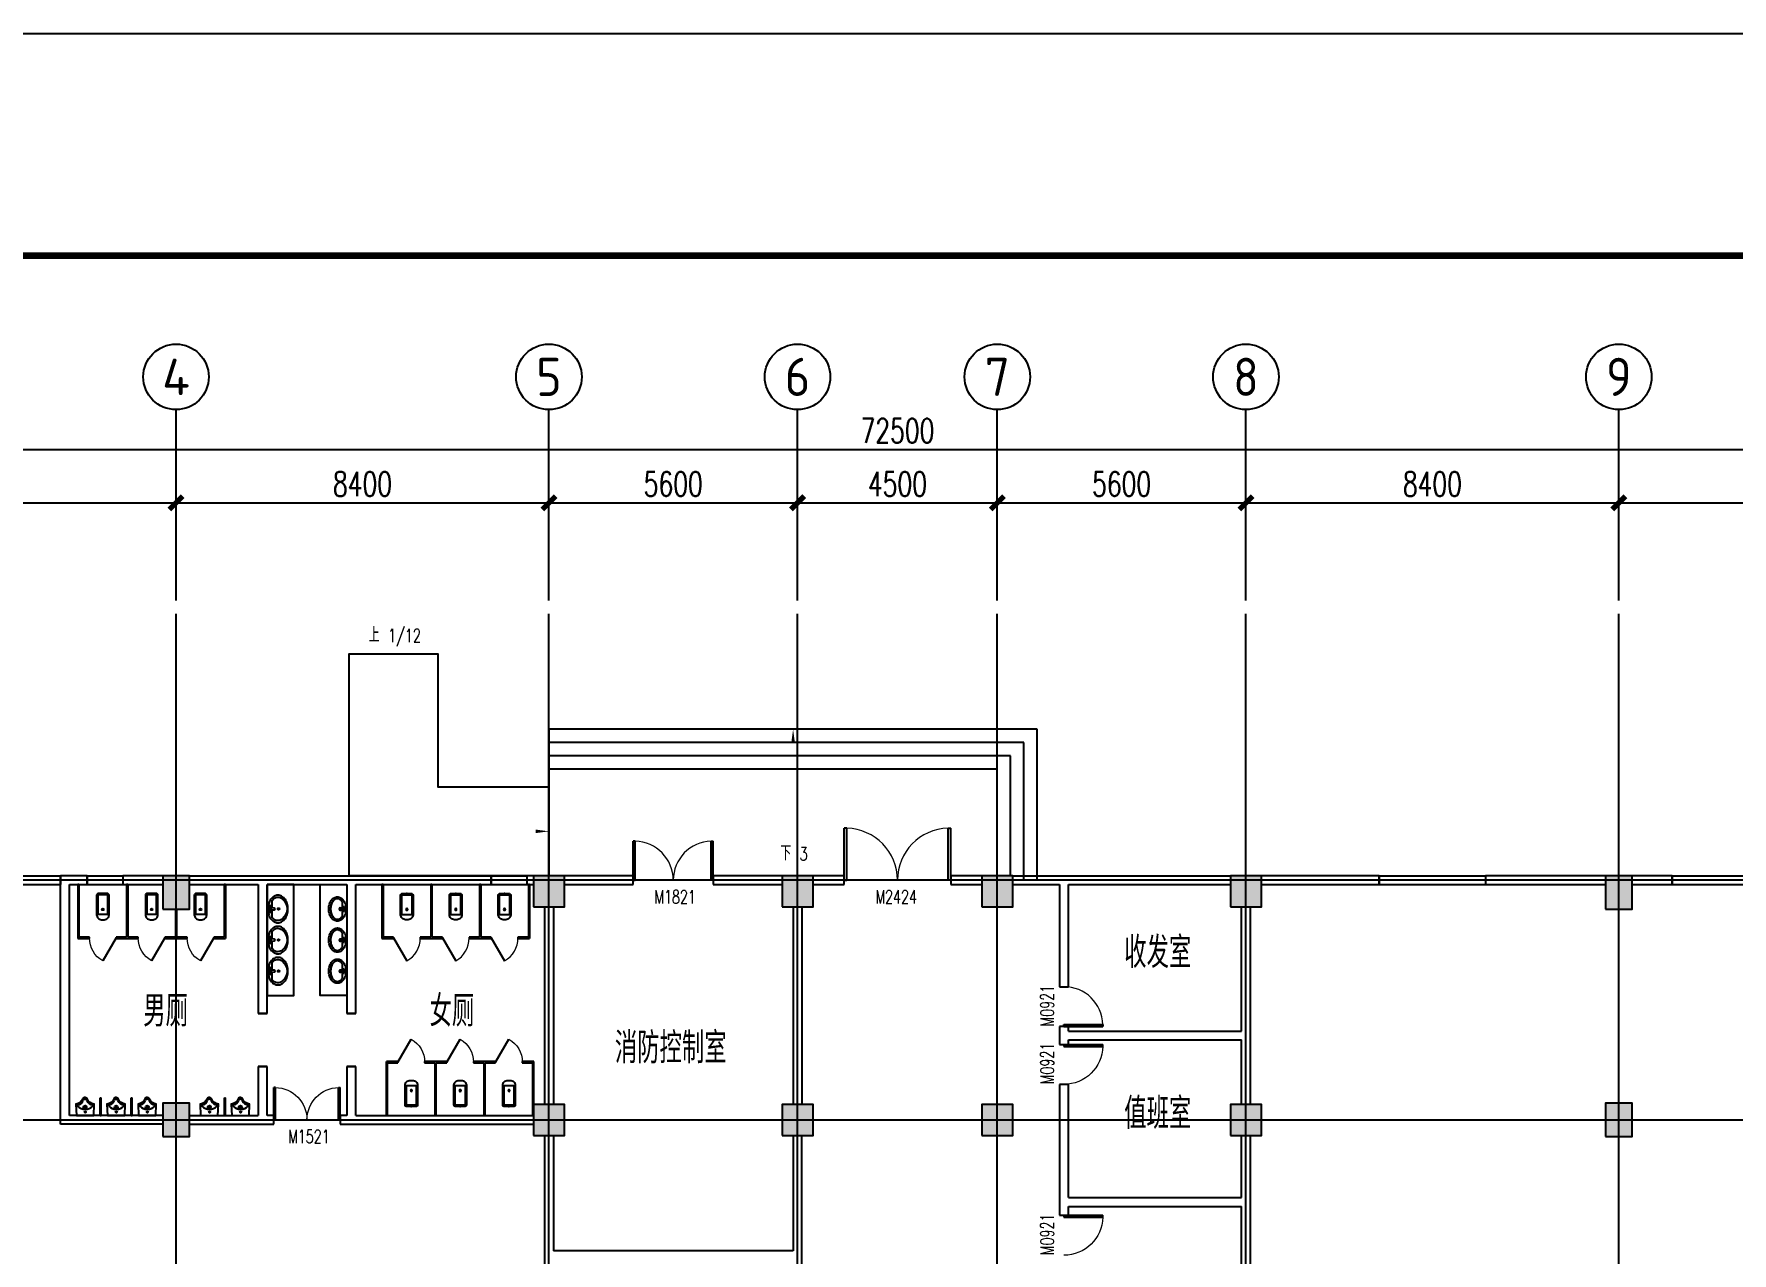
# Model space of a CAD drawing. Extents: x -1 to 1050000, y -900000 to 0.
# Drawn here: x 39491 to 77741, y -219263 to -191800 of the extents above; entities that cross this region are included whole.
import ezdxf
from ezdxf.enums import TextEntityAlignment as Align

# ---------------------------------------------------------------- set-up
doc = ezdxf.new("R2010")
doc.units = 0
doc.header["$LTSCALE"] = 1000
doc.header["$MEASUREMENT"] = 0
doc.linetypes.add('DASH', pattern=[0.35, 0.25, -0.1])
for name, color, linetype in [('AXIS', 3, 'Continuous'), ('AXIS_TEXT', 7, 'Continuous'), ('COLUMN', 9, 'Continuous'), ('DIM_SYMB', 3, 'Continuous'), ('G-ANNO-TTLB-THIN', 151, 'Continuous'), ('LATRINE', 6, 'Continuous'), ('LVTRY', 6, 'Continuous'), ('PUB_HATCH', 8, 'Continuous'), ('PUB_TEXT', 7, 'Continuous'), ('STAIR', 2, 'Continuous'), ('Text', 7, 'Continuous'), ('WALL', 9, 'Continuous'), ('WALL-MOVE', 6, 'Continuous'), ('WINDOW', 4, 'Continuous'), ('WINDOW_TEXT', 7, 'Continuous')]:
    doc.layers.add(name, color=color, linetype=linetype)
doc.layers.add('DOTE', color=1, linetype='Continuous', plot=False)
doc.layers.add('G-ANNO-TTLB-WIDE', color=214, linetype='Continuous', lineweight=100)
doc.styles.add('_TCH_AXIS', font='tssdeng.shx', dxfattribs={"bigfont": 'GBCBIG.shx'})
doc.styles.add('_TCH_DIM', font='SIMPLEX', dxfattribs={"bigfont": 'GBCBIG'})
doc.styles.add('_TCH_DIM_T3', font='SIMPLEX', dxfattribs={"width": 0.705882, "bigfont": 'GBCBIG'})
doc.styles.add('_TCH_WINDOW', font='SIMPLEX', dxfattribs={"bigfont": 'GBCBIG'})
doc.styles.add('COMPLEX', font='COMPLEX')
doc.styles.get("Standard").update_dxf_attribs({"font": 'gbenor.shx', "bigfont": 'gbcbig.shx'})
doc.dimstyles.new('_TCH_ARCH&&100', dxfattribs={"dimtxt": 297.5, "dimasz": 100, "dimexe": 250, "dimexo": 300, "dimgap": 126.25, "dimtad": 1, "dimdec": 0, "dimzin": 0, "dimdsep": 46, "dimtxsty": '_TCH_DIM_T3', "dimblk": 'ARCHTICK', "dimcen": 0.09, "dimclrt": 7, "dimazin": 2, "dimtfac": 1, "dimtdec": 0, "dimtix": 1, "dimtmove": 2, "dimatfit": 3, "dimfxl": 1, "dimtolj": 1, "dimtzin": 0, "dimarcsym": 0})

# ---------------------------------------------------------------- blocks, each defined once
blk = doc.blocks.new('_AXISO')
blk.add_circle((0, 0), 0.5)
at = {"layer": 'AXIS_TEXT', "style": 'COMPLEX', "width": 1.041667}
blk.add_attdef('A', text='', height=0.56, dxfattribs=at).set_placement((-0.25, -0.28), (0.25, -0.28), align=Align.FIT)
blk = doc.blocks.new('_ArchTick')
at = {"color": 0, "linetype": 'ByBlock', "const_width": 0.4}
blk.add_lwpolyline([(-0.5, -0.5), (0.5, 0.5)], dxfattribs=at)
blk = doc.blocks.new('*D91')
at = {"layer": 'AXIS', "color": 0, "lineweight": -2, "transparency": 16777216}
for p, q in [((34291, -204563), (34291, -202113)), ((42691, -204563), (42691, -202113)), ((34291, -202363), (42691, -202363))]:
    blk.add_line(p, q, dxfattribs=at)
at = {"layer": 'Defpoints', "color": 0, "transparency": 16777216}
for p in [(42691, -202363), (34291, -204863), (42691, -204863)]:
    blk.add_point(p, dxfattribs=at)
at = {"layer": 'AXIS', "color": 0, "lineweight": -2, "transparency": 16777216, "xscale": 300, "yscale": 300, "zscale": 300, "rotation": 180}
blk.add_blockref('_ArchTick', (34291, -202363), dxfattribs=at)
at = {"layer": 'AXIS', "color": 0, "lineweight": -2, "transparency": 16777216, "xscale": 300, "yscale": 300, "zscale": 300}
blk.add_blockref('_ArchTick', (42691, -202363), dxfattribs=at)
at = {"layer": 'AXIS', "color": 7, "transparency": 16777216, "insert": (38491, -201938), "char_height": 550, "attachment_point": 5, "style": '_TCH_DIM_T3'}
blk.add_mtext('\\A1;8400', dxfattribs=at)
blk = doc.blocks.new('*D92')
at = {"layer": 'AXIS', "color": 0, "lineweight": -2, "transparency": 16777216}
for p, q in [((42691, -204563), (42691, -202113)), ((51091, -204563), (51091, -202113)), ((42691, -202363), (51091, -202363))]:
    blk.add_line(p, q, dxfattribs=at)
at = {"layer": 'Defpoints', "color": 0, "transparency": 16777216}
for p in [(51091, -202363), (42691, -204863), (51091, -204863)]:
    blk.add_point(p, dxfattribs=at)
at = {"layer": 'AXIS', "color": 0, "lineweight": -2, "transparency": 16777216, "xscale": 300, "yscale": 300, "zscale": 300, "rotation": 180}
blk.add_blockref('_ArchTick', (42691, -202363), dxfattribs=at)
at = {"layer": 'AXIS', "color": 0, "lineweight": -2, "transparency": 16777216, "xscale": 300, "yscale": 300, "zscale": 300}
blk.add_blockref('_ArchTick', (51091, -202363), dxfattribs=at)
at = {"layer": 'AXIS', "color": 7, "transparency": 16777216, "insert": (46891, -201938), "char_height": 550, "attachment_point": 5, "style": '_TCH_DIM_T3'}
blk.add_mtext('\\A1;8400', dxfattribs=at)
blk = doc.blocks.new('*D105')
at = {"layer": 'AXIS', "color": 0, "lineweight": -2, "transparency": 16777216}
for p, q in [((51091, -204563), (51091, -202113)), ((56691, -204563), (56691, -202113)), ((51091, -202363), (56691, -202363))]:
    blk.add_line(p, q, dxfattribs=at)
at = {"layer": 'Defpoints', "color": 0, "transparency": 16777216}
for p in [(56691, -202363), (51091, -204863), (56691, -204863)]:
    blk.add_point(p, dxfattribs=at)
at = {"layer": 'AXIS', "color": 0, "lineweight": -2, "transparency": 16777216, "xscale": 300, "yscale": 300, "zscale": 300, "rotation": 180}
blk.add_blockref('_ArchTick', (51091, -202363), dxfattribs=at)
at = {"layer": 'AXIS', "color": 0, "lineweight": -2, "transparency": 16777216, "xscale": 300, "yscale": 300, "zscale": 300}
blk.add_blockref('_ArchTick', (56691, -202363), dxfattribs=at)
at = {"layer": 'AXIS', "color": 7, "transparency": 16777216, "insert": (53891, -201938), "char_height": 550, "attachment_point": 5, "style": '_TCH_DIM_T3'}
blk.add_mtext('\\A1;5600', dxfattribs=at)
blk = doc.blocks.new('*D106')
at = {"layer": 'AXIS', "color": 0, "lineweight": -2, "transparency": 16777216}
for p, q in [((56691, -204563), (56691, -202113)), ((61191, -204563), (61191, -202113)), ((56691, -202363), (61191, -202363))]:
    blk.add_line(p, q, dxfattribs=at)
at = {"layer": 'Defpoints', "color": 0, "transparency": 16777216}
for p in [(61191, -202363), (56691, -204863), (61191, -204863)]:
    blk.add_point(p, dxfattribs=at)
at = {"layer": 'AXIS', "color": 0, "lineweight": -2, "transparency": 16777216, "xscale": 300, "yscale": 300, "zscale": 300, "rotation": 180}
blk.add_blockref('_ArchTick', (56691, -202363), dxfattribs=at)
at = {"layer": 'AXIS', "color": 0, "lineweight": -2, "transparency": 16777216, "xscale": 300, "yscale": 300, "zscale": 300}
blk.add_blockref('_ArchTick', (61191, -202363), dxfattribs=at)
at = {"layer": 'AXIS', "color": 7, "transparency": 16777216, "insert": (58941, -201938), "char_height": 550, "attachment_point": 5, "style": '_TCH_DIM_T3'}
blk.add_mtext('\\A1;4500', dxfattribs=at)
blk = doc.blocks.new('*D107')
at = {"layer": 'AXIS', "color": 0, "lineweight": -2, "transparency": 16777216}
for p, q in [((61191, -204563), (61191, -202113)), ((66791, -204563), (66791, -202113)), ((61191, -202363), (66791, -202363))]:
    blk.add_line(p, q, dxfattribs=at)
at = {"layer": 'Defpoints', "color": 0, "transparency": 16777216}
for p in [(66791, -202363), (61191, -204863), (66791, -204863)]:
    blk.add_point(p, dxfattribs=at)
at = {"layer": 'AXIS', "color": 0, "lineweight": -2, "transparency": 16777216, "xscale": 300, "yscale": 300, "zscale": 300, "rotation": 180}
blk.add_blockref('_ArchTick', (61191, -202363), dxfattribs=at)
at = {"layer": 'AXIS', "color": 0, "lineweight": -2, "transparency": 16777216, "xscale": 300, "yscale": 300, "zscale": 300}
blk.add_blockref('_ArchTick', (66791, -202363), dxfattribs=at)
at = {"layer": 'AXIS', "color": 7, "transparency": 16777216, "insert": (63991, -201938), "char_height": 550, "attachment_point": 5, "style": '_TCH_DIM_T3'}
blk.add_mtext('\\A1;5600', dxfattribs=at)
blk = doc.blocks.new('*D108')
at = {"layer": 'AXIS', "color": 0, "lineweight": -2, "transparency": 16777216}
for p, q in [((66791, -204563), (66791, -202113)), ((75191, -204563), (75191, -202113)), ((66791, -202363), (75191, -202363))]:
    blk.add_line(p, q, dxfattribs=at)
at = {"layer": 'Defpoints', "color": 0, "transparency": 16777216}
for p in [(75191, -202363), (66791, -204863), (75191, -204863)]:
    blk.add_point(p, dxfattribs=at)
at = {"layer": 'AXIS', "color": 0, "lineweight": -2, "transparency": 16777216, "xscale": 300, "yscale": 300, "zscale": 300, "rotation": 180}
blk.add_blockref('_ArchTick', (66791, -202363), dxfattribs=at)
at = {"layer": 'AXIS', "color": 0, "lineweight": -2, "transparency": 16777216, "xscale": 300, "yscale": 300, "zscale": 300}
blk.add_blockref('_ArchTick', (75191, -202363), dxfattribs=at)
at = {"layer": 'AXIS', "color": 7, "transparency": 16777216, "insert": (70991, -201938), "char_height": 550, "attachment_point": 5, "style": '_TCH_DIM_T3'}
blk.add_mtext('\\A1;8400', dxfattribs=at)
blk = doc.blocks.new('*D109')
at = {"layer": 'AXIS', "color": 0, "lineweight": -2, "transparency": 16777216}
for p, q in [((75191, -204563), (75191, -202113)), ((83591, -204563), (83591, -202113)), ((75191, -202363), (83591, -202363))]:
    blk.add_line(p, q, dxfattribs=at)
at = {"layer": 'Defpoints', "color": 0, "transparency": 16777216}
for p in [(83591, -202363), (75191, -204863), (83591, -204863)]:
    blk.add_point(p, dxfattribs=at)
at = {"layer": 'AXIS', "color": 0, "lineweight": -2, "transparency": 16777216, "xscale": 300, "yscale": 300, "zscale": 300, "rotation": 180}
blk.add_blockref('_ArchTick', (75191, -202363), dxfattribs=at)
at = {"layer": 'AXIS', "color": 0, "lineweight": -2, "transparency": 16777216, "xscale": 300, "yscale": 300, "zscale": 300}
blk.add_blockref('_ArchTick', (83591, -202363), dxfattribs=at)
at = {"layer": 'AXIS', "color": 7, "transparency": 16777216, "insert": (79391, -201938), "char_height": 550, "attachment_point": 5, "style": '_TCH_DIM_T3'}
blk.add_mtext('\\A1;8400', dxfattribs=at)
blk = doc.blocks.new('*D112')
at = {"layer": 'AXIS', "color": 0, "lineweight": -2, "transparency": 16777216}
for p, q in [((22691, -204163), (22691, -200913)), ((22691, -201163), (95191, -201163)), ((95191, -204163), (95191, -200913))]:
    blk.add_line(p, q, dxfattribs=at)
at = {"layer": 'Defpoints', "color": 0, "transparency": 16777216}
for p in [(95191, -201163), (22691, -204463), (95191, -204463)]:
    blk.add_point(p, dxfattribs=at)
at = {"layer": 'AXIS', "color": 0, "lineweight": -2, "transparency": 16777216, "xscale": 300, "yscale": 300, "zscale": 300, "rotation": 180}
blk.add_blockref('_ArchTick', (22691, -201163), dxfattribs=at)
at = {"layer": 'AXIS', "color": 0, "lineweight": -2, "transparency": 16777216, "xscale": 300, "yscale": 300, "zscale": 300}
blk.add_blockref('_ArchTick', (95191, -201163), dxfattribs=at)
at = {"layer": 'AXIS', "color": 7, "transparency": 16777216, "insert": (58941, -200738), "char_height": 550, "attachment_point": 5, "style": '_TCH_DIM_T3'}
blk.add_mtext('\\A1;72500', dxfattribs=at)
blk = doc.blocks.new('_FZH')
blk.add_lwpolyline([(-0.5, -0.5), (0.5, -0.5), (0.5, 0.5), (-0.5, 0.5)], close=True)
at = {"layer": 'PUB_HATCH'}
blk.add_solid([(-0.5, -0.5), (0.5, -0.5), (-0.5, 0.5), (0.5, 0.5)], dxfattribs=at)
blk = doc.blocks.new('$DorLib2D$00000001')
for p, q in [((0.45, 0.975), (0.5, 0.975)), ((0.45, 0), (0.45, 0.975)), ((0.5, 0), (0.5, 0.975)), ((0.5, 0), (0.45, 0))]:
    blk.add_line(p, q)
at = {"lineweight": 13}
blk.add_arc((0.475, 0), 0.975, 91.4693, 180, dxfattribs=at)
blk = doc.blocks.new('$DorLib2D$00000002')
for p, q in [((-0.5, 0), (-0.5, 0.4875)), ((-0.475, 0.4875), (-0.5, 0.4875)), ((-0.475, 0), (-0.475, 0.4875)), ((0.475, 0), (0.475, 0.4875)), ((0.475, 0.4875), (0.5, 0.4875)), ((0.5, 0), (0.5, 0.4875)), ((-0.5, 0), (-0.475, 0)), ((0.5, 0), (0.475, 0))]:
    blk.add_line(p, q)
at = {"lineweight": 13}
for centre, start, end in [((-0.4875, 0), 0, 88.53072), ((0.4875, 0), 91.46928, 180)]:
    blk.add_arc(centre, 0.4875, start, end, dxfattribs=at)
blk = doc.blocks.new('$lvtry$00000202')
at = {"color": 0}
for p, q in [((-110, -40, 0), (-110, -470, 0)), ((100, -30, 0), (-100, -30, 0)), ((110, -470, 0), (110, -40, 0)), ((140, -470, 0), (-140, -470, 0))]:
    blk.add_line(p, q, dxfattribs=at)
at = {"color": 0, "elevation": 0}
blk.add_lwpolyline([(140, -40, 0.414214), (100, 0), (-100, 0, 0.414214), (-140, -40), (-140, -480, 0.414214), (-30, -590), (30, -590, 0.414214), (140, -480)], format="xyb", close=True, dxfattribs=at)
at = {"color": 0}
blk.add_circle((0, -359, 0), 20, dxfattribs=at)
for centre, start, end in [((-100, -40, 0), 90, 180), ((100, -40, 0), 0, 90)]:
    blk.add_arc(centre, 10, start, end, dxfattribs=at)
for p in [(0, 0, 0), (0, -359, 0)]:
    blk.add_point(p, dxfattribs=at)
blk = doc.blocks.new('$TCHSYS$APDOOR2D')
blk.add_line((0.5, 0), (0, 0.866))
at = {"lineweight": 13}
blk.add_arc((0.5, 0), 1, 120, 180, dxfattribs=at)
blk = doc.blocks.new('$WINLIB2D$00000002')
at = {"color": 0}
for points in [[(-0.5, 0.5), (0.5, 0.5)], [(-0.5, 0.5), (-0.5, -0.5)], [(0.5, 0.5), (0.5, -0.5)], [(0.5, 0), (-0.5, 0)], [(-0.5, -0.5), (0.5, -0.5)]]:
    blk.add_lwpolyline(points, dxfattribs=at)
blk = doc.blocks.new('$lvtry$00000225')
at = {"color": 0}
blk.add_line((-181, -234), (-181, -234), dxfattribs=at)
blk.add_lwpolyline([(53, -374, -0.307493), (205, -257), (195, 0), (-195, 0), (-205, -256, -0.265776), (-54, -366, 0.591279)], format="xyb", close=True, dxfattribs=at)
for centre, radius in [((-1, -182), 40.3), ((-6, -75), 15.8)]:
    blk.add_circle(centre, radius, dxfattribs=at)
for centre, radius, start, end in [((-161, -223), 22.7, 134.5857, 206.4573), ((-200, -412), 179, 22.2984, 83.8043), ((-5, -382), 245, 45.4143, 134.5857), ((1, -326), 39.6, 206.4354, 337.7034), ((199, -407), 174, 100.5676, 157.7034), ((153, -222), 20.3, 314.5857, 45.4143)]:
    blk.add_arc(centre, radius, start, end, dxfattribs=at)
for p in [(-6, -75), (-1, -182)]:
    blk.add_point(p, dxfattribs=at)
blk = doc.blocks.new('$lvtry$00000196')
at = {"color": 0}
for points in [[(219, -385, 0.106486), (289, -308, 0.130324), (310, -225, 0.130324), (289, -143, 0.106486), (219, -66, 0.084172), (123, -18, 0.073176), (0, 0, 0.073176), (-123, -18, 0.084172), (-219, -66, 0.106486), (-289, -143, 0.130324), (-310, -225, 0.130324), (-289, -308, 0.106486), (-219, -385, 0.084172), (-123, -433, 0.073176), (0, -451, 0.073176), (123, -433, 0.084172)], [(-22, -44), (-17, -142, 1), (21, -142), (26, -44, 0.493794)]]:
    blk.add_lwpolyline(points, format="xyb", close=True, dxfattribs=at)
for points in [[(-218, -329, -0.467303), (-199, -103, -0.154885), (-179, -96), (-17, -96, -0.154885)], [(21, -96), (183, -96, -0.154885), (203, -103, -0.467303), (222, -329, -0.210278), (2, -430, -0.210278), (-218, -329, -0.467303)]]:
    blk.add_lwpolyline(points, format="xyb", dxfattribs=at)
for points in [[(-52, -25), (56, -25)], [(-52, -78), (-20, -78)], [(24, -78), (56, -78)]]:
    blk.add_lwpolyline(points, dxfattribs=at)
for centre, radius in [((-52, -52), 19.4), ((-52, -52), 12.6), ((2, -241), 19.7), ((2, -241), 14.7), ((56, -52), 19.4), ((56, -52), 12.6)]:
    blk.add_circle(centre, radius, dxfattribs=at)
for centre, start, end in [((-52, -52), 90, 270), ((56, -52), 270, 90)]:
    blk.add_arc(centre, 26.5, start, end, dxfattribs=at)
for p in [(2, -62), (2, -241)]:
    blk.add_point(p, dxfattribs=at)
blk = doc.blocks.new('$lvtry$00000195')
at = {"color": 0}
for p, q in [((-165, -91), (-34, -91)), ((-17, -58), (-17, -48)), ((-16, -91), (-11, -91)), ((11, -91), (165, -91)), ((17, -58), (17, -48))]:
    blk.add_line(p, q, dxfattribs=at)
blk.add_lwpolyline([(273, -195, -0.132138), (254, -266, -0.106661), (193, -332, -0.083339), (108, -374, -0.072039), (0, -389, -0.072039), (-108, -374, -0.083339), (-193, -332, -0.106661), (-254, -266, -0.132138), (-273, -195, -0.132138), (-254, -124, -0.106661), (-193, -57, -0.083339), (-108, -16, -0.072039), (0, 0, -0.072039), (108, -16, -0.083339), (193, -57, -0.106661), (254, -124, -0.132138)], format="xyb", close=True, dxfattribs=at)
blk.add_circle((0, -58), 16.7, dxfattribs=at)
for centre, radius, start, end in [((-131, -195), 101, 149.8906, 180), ((-131, -195), 101, 180, 210.1094), ((-68, -231), 174, 128.9257, 149.8906), ((-68, -158), 174, 210.1094, 234.4623), ((-165, -111), 20, 90, 128.9257), ((-27, -100), 245, 234.4623, 253.5183), ((0, -9), 340, 253.5183, 270), ((-40, -49), 10.1, 106.6096, 258.1648), ((-64, 218), 259, 274.7069, 282.3732), ((-75, -228), 173, 71.36, 79.1873), ((-29, -95), 6.77, 155.344, 308.3224), ((-171, 3), 166, 324.8411, 338.1337), ((-171, 3), 170, 324.8411, 331.3523), ((-29, -95), 3.37, 155.344, 308.3224), ((100, -210), 170, 132.3141, 138.8253), ((100, -210), 166, 125.5327, 138.8253), ((0, -131), 25, 112.516, 67.484), ((-12, -74), 10.6, 201.8924, 261.774), ((0, -48), 16.7, 0, 180), ((-381, -131), 372, 2.3982, 6.7627), ((0, -111), 9.9, 201.7837, 338.2163), ((0, -9), 340, 270, 286.4817), ((64, 218), 259, 257.6268, 265.2931), ((381, -131), 372, 170.1008, 177.6018), ((75, -228), 173, 100.8127, 110.4191), ((40, -49), 10.1, 281.8352, 73.3904), ((27, -100), 245, 286.4817, 305.5377), ((165, -111), 20, 51.0743, 90), ((165, -111), 20, 51.0743, 90), ((68, -158), 174, 305.5377, 329.8906), ((68, -231), 174, 30.1094, 51.0743), ((131, -195), 101, 0, 30.1094), ((131, -195), 101, 329.8906, 0)]:
    blk.add_arc(centre, radius, start, end, dxfattribs=at)
for p in [(0, -58), (0, -131)]:
    blk.add_point(p, dxfattribs=at)

msp = doc.modelspace()

# ---------------------------------------------------------------- linework, layer by layer
at = {"layer": 'AXIS'}
for p, q in [((42690.6, -204263.26), (42690.6, -200263.26)), ((51090.6, -204263.26), (51090.6, -200263.26)), ((56690.6, -204263.26), (56690.6, -200263.26)), ((61190.6, -204263.26), (61190.6, -200263.26)), ((66790.6, -204263.26), (66790.6, -200263.26)), ((75190.6, -204263.26), (75190.6, -200263.26))]:
    msp.add_line(p, q, dxfattribs=at)
at = {"layer": 'DIM_SYMB'}
for points in [[(47590.6, -205763.26, 0, 0, 0), (47590.6, -209763.26, 0, 0, 0), (51090.6, -209763.26, 0, 80, 0), (50790.6, -209763.26, 0, 0, 0)], [(56590.6, -209963.26, 0, 0, 0), (56590.6, -207463.26, 0, 80, 0), (56590.6, -207763.26, 0, 0, 0)]]:
    msp.add_lwpolyline(points, format="xyseb", dxfattribs=at)
at = {"layer": 'DOTE'}
for p, q in [((42690.6, -258163.26), (42690.6, -204863.26)), ((51090.6, -258163.26), (51090.6, -204863.26)), ((56690.6, -258163.26), (56690.6, -204863.26)), ((61190.6, -258163.26), (61190.6, -204863.26)), ((66790.6, -258163.26), (66790.6, -204863.26)), ((75190.6, -258163.26), (75190.6, -204863.26)), ((101190.6, -210863.26), (16690.6, -210863.26)), ((16690.6, -216263.26), (101190.6, -216263.26))]:
    msp.add_line(p, q, dxfattribs=at)
at = {"layer": 'G-ANNO-TTLB-THIN'}
msp.add_lwpolyline([(-0.53, -191800.03), (-0.53, -360000.03), (118799.47, -360000.03), (118799.47, -191800.03)], close=True, dxfattribs=at)
at = {"layer": 'G-ANNO-TTLB-WIDE'}
msp.add_lwpolyline([(116799.47, -196800.03), (1999.47, -196800.03), (1999.47, -358000.03), (116799.47, -358000.03)], close=True, dxfattribs=at)
at = {"layer": 'LATRINE'}
for p, q in [((47428.1, -216163.26), (47428.1, -214950.76)), ((47690.61, -214950.76), (47428.1, -214950.76)), ((47690.61, -214975.76), (47690.61, -214950.76)), ((48790.59, -214950.76), (48290.61, -214950.76)), ((48290.61, -214950.76), (48290.61, -214975.76)), ((48790.59, -214975.76), (48790.59, -214950.76)), ((49890.58, -214950.76), (49390.59, -214950.76)), ((49390.59, -214950.76), (49390.59, -214975.76)), ((49890.58, -214975.76), (49890.58, -214950.76)), ((50753.1, -214950.76), (50490.58, -214950.76)), ((50490.58, -214950.76), (50490.58, -214975.76)), ((50753.1, -215913.26), (50753.1, -214950.76)), ((47453.1, -216163.26), (47453.1, -214975.76)), ((47453.1, -214975.76), (47690.61, -214975.76)), ((48290.61, -214975.76), (48528.1, -214975.76)), ((48528.1, -216163.26), (48528.1, -214975.76)), ((48553.1, -216163.26), (48553.1, -214975.76)), ((48553.1, -214975.76), (48790.59, -214975.76)), ((49390.59, -214975.76), (49628.1, -214975.76)), ((49628.1, -216163.26), (49628.1, -214975.76)), ((49653.1, -216163.26), (49653.1, -214975.76)), ((49653.1, -214975.76), (49890.58, -214975.76)), ((50490.58, -214975.76), (50728.1, -214975.76)), ((50728.1, -216163.26), (50728.1, -214975.76)), ((40981.66, -216163.26), (40981.66, -215763.26)), ((40981.66, -215763.26), (41006.66, -215763.26)), ((41006.66, -216163.26), (41006.66, -215763.26)), ((41681.42, -216163.26), (41681.42, -215763.26)), ((41681.42, -215763.26), (41706.42, -215763.26)), ((41706.42, -216163.26), (41706.42, -215763.26)), ((43780.68, -216163.26), (43780.68, -215763.26)), ((43780.68, -215763.26), (43805.68, -215763.26)), ((43805.68, -216163.26), (43805.68, -215763.26)), ((40981.66, -216163.26), (41006.66, -216163.26)), ((41681.42, -216163.26), (41706.42, -216163.26)), ((43780.68, -216163.26), (43805.68, -216163.26)), ((47428.1, -216163.26), (47453.1, -216163.26)), ((48528.1, -216163.26), (48553.1, -216163.26)), ((49628.1, -216163.26), (49653.1, -216163.26))]:
    msp.add_line(p, q, dxfattribs=at)
at = {"layer": 'LVTRY'}
for points in [[(44740.6, -210963.26), (44740.6, -213463.26), (45340.6, -213463.26), (45340.6, -210963.26)], [(46540.6, -210963.26), (46540.6, -213463.26), (45940.6, -213463.26), (45940.6, -210963.26)]]:
    msp.add_lwpolyline(points, close=True, dxfattribs=at)
at = {"layer": 'STAIR'}
for p, q in [((51090.6, -207463.26), (51090.6, -210763.26)), ((62090.6, -207463.26), (51090.6, -207463.26)), ((62090.6, -210863.26), (62090.6, -207463.26)), ((61790.6, -207763.26), (51090.6, -207763.26)), ((61490.6, -208063.26), (51090.6, -208063.26)), ((61490.6, -210763.26), (61490.6, -208063.26)), ((61790.6, -210863.26), (61790.6, -207763.26)), ((61190.6, -208363.26), (51090.6, -208363.26)), ((61190.6, -210763.26), (61190.6, -208363.26))]:
    msp.add_line(p, q, dxfattribs=at)
msp.add_lwpolyline([(50840.6, -210763.26), (46590.6, -210763.26), (46590.6, -205763.26), (48590.6, -205763.26), (48590.6, -208763.26), (51090.6, -208763.26)], dxfattribs=at)
at = {"layer": 'WALL'}
for p, q in [((40090.6, -216363.26), (40090.6, -210763.26)), ((40690.6, -210763.26), (40090.6, -210763.26)), ((40290.6, -210963.26), (40690.6, -210963.26)), ((40290.6, -216163.26), (40290.6, -210963.26)), ((40690.6, -210963.26), (40690.6, -210763.26)), ((42390.6, -210763.26), (41490.6, -210763.26)), ((41490.6, -210763.26), (41490.6, -210963.26)), ((41490.6, -210963.26), (42390.6, -210963.26)), ((42990.6, -210763.26), (49790.6, -210763.26)), ((42990.6, -210963.26), (44540.6, -210963.26)), ((44540.6, -210963.26), (44540.6, -213863.26)), ((44740.6, -210963.26), (46540.6, -210963.26)), ((44740.6, -213863.26), (44740.6, -210963.26)), ((46540.6, -210963.26), (46540.6, -213863.26)), ((46740.6, -210963.26), (49790.6, -210963.26)), ((46740.6, -213863.26), (46740.6, -210963.26)), ((49790.6, -210963.26), (49790.6, -210763.26)), ((50740.6, -210763.26), (50590.6, -210763.26)), ((50590.6, -210763.26), (50590.6, -210963.26)), ((50590.6, -210963.26), (50740.6, -210963.26)), ((52990.6, -210763.26), (51440.6, -210763.26)), ((51440.6, -210963.26), (52990.6, -210963.26)), ((52990.6, -210963.26), (52990.6, -210763.26)), ((56340.6, -210763.26), (54790.6, -210763.26)), ((54790.6, -210763.26), (54790.6, -210963.26)), ((54790.6, -210963.26), (56340.6, -210963.26)), ((57740.6, -210763.26), (57040.6, -210763.26)), ((57040.6, -210963.26), (57740.6, -210963.26)), ((57740.6, -210963.26), (57740.6, -210763.26)), ((60840.6, -210763.26), (60140.6, -210763.26)), ((60140.6, -210763.26), (60140.6, -210963.26)), ((60140.6, -210963.26), (60840.6, -210963.26)), ((61540.6, -210763.26), (66440.6, -210763.26)), ((61540.6, -210963.26), (62590.6, -210963.26)), ((62590.6, -210963.26), (62590.6, -213263.26)), ((62790.6, -213263.26), (62790.6, -210963.26)), ((62790.6, -210963.26), (66440.6, -210963.26)), ((69790.6, -210763.26), (67140.6, -210763.26)), ((67140.6, -210963.26), (69790.6, -210963.26)), ((69790.6, -210963.26), (69790.6, -210763.26)), ((74890.6, -210763.26), (72190.6, -210763.26)), ((72190.6, -210763.26), (72190.6, -210963.26)), ((72190.6, -210963.26), (74890.6, -210963.26)), ((76390.6, -210763.26), (75490.6, -210763.26)), ((75490.6, -210963.26), (76390.6, -210963.26)), ((76390.6, -210963.26), (76390.6, -210763.26)), ((50990.6, -211463.26), (50990.6, -215913.26)), ((51190.6, -211463.26), (51190.6, -215913.26)), ((56590.6, -211463.26), (56590.6, -215913.26)), ((56790.6, -211463.26), (56790.6, -215913.26)), ((66690.6, -214263.26), (66690.6, -211463.26)), ((66890.6, -215913.26), (66890.6, -211463.26)), ((62590.6, -213263.26), (62790.6, -213263.26)), ((44540.6, -213863.26), (44740.6, -213863.26)), ((46540.6, -213863.26), (46740.6, -213863.26)), ((62790.6, -214163.26), (62590.6, -214163.26)), ((62590.6, -214163.26), (62590.6, -214563.26)), ((62790.6, -214263.26), (62790.6, -214163.26)), ((62590.6, -214563.26), (62790.6, -214563.26)), ((62790.6, -214263.26), (66690.6, -214263.26)), ((62790.6, -214463.26), (66690.6, -214463.26)), ((62790.6, -214563.26), (62790.6, -214463.26)), ((66690.6, -215913.26), (66690.6, -214463.26)), ((44740.6, -215063.26), (44540.6, -215063.26)), ((44540.6, -215063.26), (44540.6, -216163.26)), ((44740.6, -216163.26), (44740.6, -215063.26)), ((46740.6, -215063.26), (46540.6, -215063.26)), ((46540.6, -215063.26), (46540.6, -216163.26)), ((46740.6, -216163.26), (46740.6, -215063.26)), ((62590.6, -215463.26), (62590.6, -218413.26)), ((62790.6, -215463.26), (62590.6, -215463.26)), ((62790.6, -218013.26), (62790.6, -215463.26)), ((42390.6, -216363.26), (40090.6, -216363.26)), ((42390.6, -216163.26), (40290.6, -216163.26)), ((42990.6, -216163.26), (44540.6, -216163.26)), ((42990.6, -216363.26), (44890.6, -216363.26)), ((44890.6, -216163.26), (44740.6, -216163.26)), ((44890.6, -216363.26), (44890.6, -216163.26)), ((46540.6, -216163.26), (46390.6, -216163.26)), ((46390.6, -216163.26), (46390.6, -216363.26)), ((46390.6, -216363.26), (50740.6, -216363.26)), ((46740.6, -216163.26), (50740.6, -216163.26)), ((50990.6, -216613.26), (50990.6, -221263.26)), ((51190.6, -216613.26), (51190.6, -219213.26)), ((56590.6, -216613.26), (56590.6, -219213.26)), ((56790.6, -219613.26), (56790.6, -216613.26)), ((66690.6, -218013.26), (66690.6, -216613.26)), ((66890.6, -221263.26), (66890.6, -216613.26)), ((62790.6, -218013.26), (66690.6, -218013.26)), ((62790.6, -218413.26), (62790.6, -218213.26)), ((62790.6, -218213.26), (66690.6, -218213.26)), ((66690.6, -221263.26), (66690.6, -218213.26)), ((62590.6, -218413.26), (62790.6, -218413.26)), ((56590.6, -219213.26), (51190.6, -219213.26))]:
    msp.add_line(p, q, dxfattribs=at)
at = {"layer": 'WALL-MOVE'}
for p, q in [((40478.2, -210963.26), (40478.2, -212175.76)), ((40503.2, -210963.26), (40478.2, -210963.26)), ((40503.2, -210963.26), (40503.2, -212150.76)), ((41578.16, -210963.26), (41578.16, -212150.76)), ((41603.16, -210963.26), (41578.16, -210963.26)), ((41603.16, -210963.26), (41603.16, -212150.76)), ((43778.04, -210963.26), (43778.04, -212150.76)), ((43803.04, -210963.26), (43778.04, -210963.26)), ((43803.04, -210963.26), (43803.04, -212175.76)), ((47330.2, -210963.26), (47330.2, -212175.76)), ((47355.2, -210963.26), (47330.2, -210963.26)), ((47355.2, -210963.26), (47355.2, -212150.76)), ((48430.14, -210963.26), (48430.14, -212150.76)), ((48455.14, -210963.26), (48430.14, -210963.26)), ((48455.14, -210963.26), (48455.14, -212150.76)), ((49530.08, -210963.26), (49530.08, -212150.76)), ((49555.08, -210963.26), (49530.08, -210963.26)), ((49555.08, -210963.26), (49555.08, -212150.76)), ((50630.03, -210963.26), (50630.03, -212150.76)), ((50655.03, -210963.26), (50630.03, -210963.26)), ((50655.03, -210963.26), (50655.03, -212175.76)), ((42678.1, -211513.26), (42678.1, -212150.76)), ((42703.1, -211513.26), (42703.1, -212150.76)), ((40478.2, -212175.76), (40740.68, -212175.76)), ((40740.68, -212150.76), (40503.2, -212150.76)), ((40740.68, -212175.76), (40740.68, -212150.76)), ((41578.16, -212150.76), (41340.68, -212150.76)), ((41340.68, -212150.76), (41340.68, -212175.76)), ((41340.68, -212175.76), (41840.63, -212175.76)), ((41840.63, -212150.76), (41603.16, -212150.76)), ((41840.63, -212175.76), (41840.63, -212150.76)), ((42678.1, -212150.76), (42440.63, -212150.76)), ((42440.63, -212150.76), (42440.63, -212175.76)), ((42440.63, -212175.76), (42940.57, -212175.76)), ((42940.57, -212150.76), (42703.1, -212150.76)), ((42940.57, -212175.76), (42940.57, -212150.76)), ((43778.04, -212150.76), (43540.57, -212150.76)), ((43540.57, -212150.76), (43540.57, -212175.76)), ((43540.57, -212175.76), (43803.04, -212175.76)), ((47330.2, -212175.76), (47592.67, -212175.76)), ((47592.67, -212150.76), (47355.2, -212150.76)), ((47592.67, -212175.76), (47592.67, -212150.76)), ((48430.14, -212150.76), (48192.67, -212150.76)), ((48192.67, -212150.76), (48192.67, -212175.76)), ((48192.67, -212175.76), (48692.61, -212175.76)), ((48692.61, -212150.76), (48455.14, -212150.76)), ((48692.61, -212175.76), (48692.61, -212150.76)), ((49530.08, -212150.76), (49292.61, -212150.76)), ((49292.61, -212150.76), (49292.61, -212175.76)), ((49292.61, -212175.76), (49792.56, -212175.76)), ((49792.56, -212150.76), (49555.08, -212150.76)), ((49792.56, -212175.76), (49792.56, -212150.76)), ((50630.03, -212150.76), (50392.56, -212150.76)), ((50392.56, -212150.76), (50392.56, -212175.76)), ((50392.56, -212175.76), (50655.03, -212175.76))]:
    msp.add_line(p, q, dxfattribs=at)
at = {"layer": 'WINDOW', "linetype": 'DASH'}
for p, q in [((44740.6, -213863.26), (44540.6, -213863.26)), ((46740.6, -213863.26), (46540.6, -213863.26)), ((44540.6, -215063.26), (44740.6, -215063.26)), ((46540.6, -215063.26), (46740.6, -215063.26))]:
    msp.add_line(p, q, dxfattribs=at)

# ---------------------------------------------------------------- block references
at = {"layer": 'AXIS'}
ref = msp.add_blockref('_AXISO', (42690.6, -199525), dxfattribs=dict(at, xscale=1476.510067114094, yscale=1476.510067114094, zscale=1476.510067114094))
ref.add_attrib('A', '4', dxfattribs={"layer": 'AXIS_TEXT', "height": 822.12, "style": '_TCH_AXIS', "width": 1.320635}).set_placement((42377.41, -199936.06), (43003.79, -199936.06), align=Align.FIT)
ref = msp.add_blockref('_AXISO', (51090.6, -199525), dxfattribs=dict(at, xscale=1476.510067114094, yscale=1476.510067114094, zscale=1476.510067114094))
ref.add_attrib('A', '5', dxfattribs={"layer": 'AXIS_TEXT', "height": 859.97, "style": '_TCH_AXIS', "width": 1.238095}).set_placement((50803.94, -199954.99), (51377.25, -199954.99), align=Align.FIT)
ref = msp.add_blockref('_AXISO', (56690.6, -199525), dxfattribs=dict(at, xscale=1476.510067114094, yscale=1476.510067114094, zscale=1476.510067114094))
ref.add_attrib('A', '6', dxfattribs={"layer": 'AXIS_TEXT', "height": 859.97, "style": '_TCH_AXIS', "width": 1.333333}).set_placement((56403.94, -199954.99), (56977.25, -199954.99), align=Align.FIT)
ref = msp.add_blockref('_AXISO', (61190.6, -199525), dxfattribs=dict(at, xscale=1476.510067114094, yscale=1476.510067114094, zscale=1476.510067114094))
ref.add_attrib('A', '7', dxfattribs={"layer": 'AXIS_TEXT', "height": 859.97, "style": '_TCH_AXIS', "width": 1.238095}).set_placement((60903.94, -199954.99), (61477.25, -199954.99), align=Align.FIT)
ref = msp.add_blockref('_AXISO', (66790.6, -199525), dxfattribs=dict(at, xscale=1476.510067114094, yscale=1476.510067114094, zscale=1476.510067114094))
ref.add_attrib('A', '8', dxfattribs={"layer": 'AXIS_TEXT', "height": 859.97, "style": '_TCH_AXIS', "width": 1.238095}).set_placement((66503.94, -199954.99), (67077.25, -199954.99), align=Align.FIT)
ref = msp.add_blockref('_AXISO', (75190.6, -199525), dxfattribs=dict(at, xscale=1476.510067114094, yscale=1476.510067114094, zscale=1476.510067114094))
ref.add_attrib('A', '9', dxfattribs={"layer": 'AXIS_TEXT', "height": 859.97, "style": '_TCH_AXIS', "width": 1.333333}).set_placement((74903.94, -199954.99), (75477.25, -199954.99), align=Align.FIT)
at = {"layer": 'COLUMN'}
for p, xscale, yscale, zscale in [((42690.6, -211138.26), 600, 750, 750), ((51090.6, -211113.26), 700, 700, 700), ((56690.6, -211113.26), 700, 700, 700), ((61190.6, -211113.26), 700, 700, 700), ((66790.6, -211113.26), 700, 700, 700), ((75190.6, -211138.26), 600, 750, 750), ((42690.6, -216263.26), 600, 750, 750), ((51090.6, -216263.26), 700, 700, 700), ((56690.6, -216263.26), 700, 700, 700), ((61190.6, -216263.26), 700, 700, 700), ((66790.6, -216263.26), 700.0000000000073, 700, 700), ((75190.6, -216263.26), 600, 750, 750)]:
    msp.add_blockref('_FZH', p, dxfattribs=dict(at, xscale=xscale, yscale=yscale, zscale=zscale))
at = {"layer": 'LATRINE', "xscale": 600, "yscale": -600, "zscale": 25}
for p in [(41040.68, -212163.26), (42140.63, -212163.26), (43240.57, -212163.26)]:
    msp.add_blockref('$TCHSYS$APDOOR2D', p, dxfattribs=at)
at = {"layer": 'LATRINE', "xscale": 600, "zscale": 25}
for p, yscale, rotation in [((47892.67, -212163.26), 600, 179.9999999999998), ((48992.61, -212163.26), 600, 180), ((50092.56, -212163.26), 600, 180), ((47990.61, -214963.26), -600, 180), ((49090.59, -214963.26), -600, 180), ((50190.58, -214963.26), -600, 180)]:
    msp.add_blockref('$TCHSYS$APDOOR2D', p, dxfattribs=dict(at, yscale=yscale, rotation=rotation))
at = {"layer": 'LVTRY'}
for p in [(41042.64, -211163.26), (42142.64, -211163.26), (43242.64, -211163.26)]:
    msp.add_blockref('$lvtry$00000202', p, dxfattribs=at)
for name, p, rotation in [('$lvtry$00000196', (44760.6, -211513.26), 90), ('$lvtry$00000195', (46520.6, -211513.26), 270), ('$lvtry$00000196', (44760.6, -212213.26), 90), ('$lvtry$00000195', (46520.6, -212213.26), 270), ('$lvtry$00000196', (44760.6, -212913.26), 90), ('$lvtry$00000195', (46520.6, -212913.26), 270), ('$lvtry$00000225', (40640.6, -216163.26), 180), ('$lvtry$00000225', (41340.6, -216163.26), 180), ('$lvtry$00000225', (42040.6, -216163.26), 180), ('$lvtry$00000225', (43440.6, -216163.26), 180), ('$lvtry$00000225', (44140.6, -216163.26), 180)]:
    msp.add_blockref(name, p, dxfattribs=dict(at, rotation=rotation))
at = {"layer": 'LVTRY', "yscale": -1, "rotation": 180}
for p in [(47890.6, -211163.26), (48990.6, -211163.26), (50090.6, -211163.26)]:
    msp.add_blockref('$lvtry$00000202', p, dxfattribs=at)
at = {"layer": 'LVTRY', "yscale": -1}
for p in [(47990.6, -215963.26), (49090.6, -215963.26), (50190.6, -215963.26)]:
    msp.add_blockref('$lvtry$00000202', p, dxfattribs=at)
at = {"layer": 'WINDOW'}
ref = msp.add_blockref('$DorLib2D$00000002', (53890.6, -210863.26), dxfattribs=dict(at, xscale=1800, yscale=1800, zscale=1800))
ref.add_attrib('A', 'M1821', (53465.6, -211387.01), dxfattribs={"layer": 'WINDOW_TEXT', "height": 297.5, "style": '_TCH_WINDOW', "width": 0.705882})
ref = msp.add_blockref('$DorLib2D$00000002', (58940.6, -210863.26), dxfattribs=dict(at, xscale=2400, yscale=2400, zscale=2400))
ref.add_attrib('A', 'M2424', (58445.6, -211387.01), dxfattribs={"layer": 'WINDOW_TEXT', "height": 297.5, "style": '_TCH_WINDOW', "width": 0.705882})
at = {"layer": 'WINDOW', "yscale": 200}
for p, xscale, zscale in [((39490.6, -210863.26), 1200, 1200), ((41090.6, -210863.26), 800, 800), ((50190.6, -210863.26), 800, 800), ((70990.6, -210863.26), 2400, 2400)]:
    msp.add_blockref('$WINLIB2D$00000002', p, dxfattribs=dict(at, xscale=xscale, zscale=zscale))
at = {"layer": 'WINDOW', "xscale": -2400, "yscale": -200, "zscale": -2400, "rotation": 180}
msp.add_blockref('$WINLIB2D$00000002', (77590.6, -210863.26), dxfattribs=at)
at = {"layer": 'WINDOW'}
ref = msp.add_blockref('$DorLib2D$00000001', (62690.6, -213713.26), dxfattribs=dict(at, xscale=-900, yscale=-900, zscale=-900, rotation=90.00000000000007))
ref.add_attrib('A', 'M0921', (62464.35, -214158.26), dxfattribs={"layer": 'WINDOW_TEXT', "height": 297.5, "rotation": 90, "style": '_TCH_WINDOW', "width": 0.705882})
ref = msp.add_blockref('$DorLib2D$00000001', (62690.6, -215013.26), dxfattribs=dict(at, xscale=900, yscale=-900, zscale=900, rotation=89.99999999999994))
ref.add_attrib('A', 'M0921', (62464.35, -215458.26), dxfattribs={"layer": 'WINDOW_TEXT', "height": 297.5, "rotation": 90, "style": '_TCH_WINDOW', "width": 0.705882})
ref = msp.add_blockref('$DorLib2D$00000002', (45640.6, -216263.26), dxfattribs=dict(at, xscale=-1500, yscale=1500, zscale=-1500, rotation=359.9999999999999))
ref.add_attrib('A', 'M1521', (45215.6, -216787.01), dxfattribs={"layer": 'WINDOW_TEXT', "height": 297.5, "style": '_TCH_WINDOW', "width": 0.705882})
ref = msp.add_blockref('$DorLib2D$00000001', (62690.6, -218863.26), dxfattribs=dict(at, xscale=900, yscale=-900, zscale=900, rotation=90))
ref.add_attrib('A', 'M0921', (62464.35, -219308.26), dxfattribs={"layer": 'WINDOW_TEXT', "height": 297.5, "rotation": 90, "style": '_TCH_WINDOW', "width": 0.705882})

# ---------------------------------------------------------------- texts
at = {"layer": 'PUB_TEXT', "style": '_TCH_DIM'}
for s, p in [('上', (47032.72, -205502.42)), ('下', (56302.72, -210418.26))]:
    msp.add_text(s, height=337.59, dxfattribs=at).set_placement(p)
at = {"layer": 'PUB_TEXT', "style": '_TCH_DIM', "width": 0.705882}
for s, p in [('1/12', (47468.47, -205502.42)), ('3', (56738.47, -210418.26))]:
    msp.add_text(s, height=297.5, dxfattribs=at).set_placement(p)
at = {"layer": 'Text', "char_height": 700, "attachment_point": 5}
for s, width, insert in [('收发室', 3900, (64805.09, -212491.01)), ('男厕', 4350, (42455.78, -213811.91)), ('女厕', 4350, (48905.78, -213811.91)), ('消防控制室', 2503.1867, (53834.58, -214639.83)), ('值班室', 3750, (64805.09, -216116.01))]:
    msp.add_mtext_dynamic_manual_height_columns(s, width=width, gutter_width=1750, heights=[0], dxfattribs=dict(at, insert=insert))

# ---------------------------------------------------------------- dimensions: what is measured, and where the dimension line sits
at = {"layer": 'AXIS'}
for p1, p2, distance, picture, middle in [((22690.6, -204463.26), (95190.6, -204463.26), 3300, '*D112', (58940.6, -200738.26)), ((34290.6, -204863.26), (42690.6, -204863.26), 2500, '*D91', (38490.6, -201938.26)), ((42690.6, -204863.26), (51090.6, -204863.26), 2500, '*D92', (46890.6, -201938.26)), ((51090.6, -204863.26), (56690.6, -204863.26), 2500, '*D105', (53890.6, -201938.26)), ((56690.6, -204863.26), (61190.6, -204863.26), 2500, '*D106', (58940.6, -201938.26)), ((61190.6, -204863.26), (66790.6, -204863.26), 2500, '*D107', (63990.6, -201938.26)), ((66790.6, -204863.26), (75190.6, -204863.26), 2500, '*D108', (70990.6, -201938.26)), ((75190.6, -204863.26), (83590.6, -204863.26), 2500, '*D109', (79390.6, -201938.26))]:
    dim = msp.add_aligned_dim(p1=p1, p2=p2, distance=distance, dimstyle='_TCH_ARCH&&100', override={"dimtxt": 550, "dimasz": 300, "dimgap": 150}, dxfattribs=at)
    dim.commit()
    dim.dimension.update_dxf_attribs({"geometry": picture, "text_midpoint": middle})

doc.saveas('drawing.dxf')
